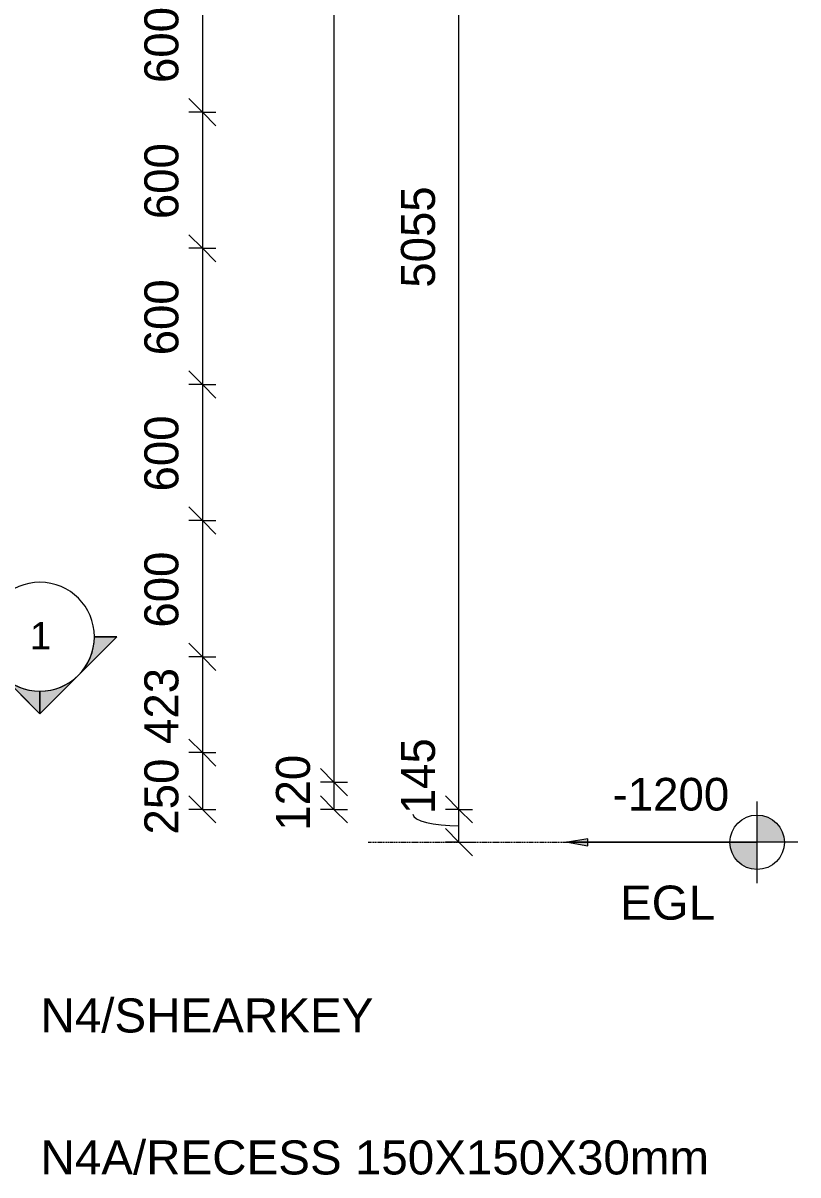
# Model space of a CAD drawing. Header units: millimetres. Extents: x -12535 to 7900, y -3006 to 13189.
# Drawn here: x -2420 to 995, y -3006 to 2070 of the extents above; entities that cross this region are included whole.
import ezdxf

# ---------------------------------------------------------------- set-up
doc = ezdxf.new("R2010")
doc.units = ezdxf.units.MM
doc.linetypes.add('Hidden', pattern=[7.14, 4.76, -2.38])
for name, color, linetype, lineweight in [('A-ANNO-DIMS', 211, 'Continuous', 9), ('A-ANNO-DIMS-60', 211, 'Continuous', 9), ('A-DETL-HDLN', 90, 'Hidden', 18), ('G-ANNO-DIMS', 111, 'Continuous', 9), ('G-ANNO-SYMB', 111, 'Continuous', 9), ('G-ANNO-TEXT', 231, 'Continuous', 9)]:
    doc.layers.add(name, color=color, linetype=linetype, lineweight=lineweight)
doc.styles.add('Arial', font='arial.ttf', dxfattribs={"height": 120})
doc.styles.add('Arial_1', font='arial.ttf', dxfattribs={"height": 150})
doc.styles.add('Arial_2', font='arial.ttf', dxfattribs={"height": 144})
doc.styles.add('Nirmala UI Semilight', font='NirmalaS.ttf', dxfattribs={"height": 150})
doc.dimstyles.new('Arrow_Filled_-_2_5_NI_UI', dxfattribs={"dimscale": 304.8, "dimtxt": 157.104592, "dimasz": 0.393701, "dimexe": 0.19685, "dimexo": 0.0625, "dimgap": 0.19685, "dimtad": 1, "dimdec": 4, "dimzin": 0, "dimdsep": 46, "dimtxsty": 'Nirmala UI Semilight', "dimblk1": 'OBLIQUE', "dimblk2": 'OBLIQUE', "dimsah": 1, "dimcen": 0.09, "dimazin": 0, "dimtfac": 1, "dimtdec": 4, "dimtix": 1, "dimtmove": 0, "dimatfit": 3, "dimfxl": 0.19685, "dimfxlon": 1, "dimtvp": 1, "dimtolj": 1, "dimtzin": 0, "dimarcsym": 2})
doc.dimstyles.new('Arrow_Filled_-_2_5_NI_UI_1', dxfattribs={"dimscale": 304.8, "dimtxt": 157.104592, "dimasz": 0.393701, "dimexe": 0.19685, "dimexo": 0.0625, "dimgap": 0.19685, "dimtad": 1, "dimdec": 4, "dimzin": 0, "dimdsep": 46, "dimtxsty": 'Nirmala UI Semilight', "dimblk1": 'OBLIQUE', "dimblk2": 'OBLIQUE', "dimsah": 1, "dimcen": 0.09, "dimazin": 0, "dimtfac": 1, "dimtdec": 4, "dimtix": 1, "dimtmove": 2, "dimatfit": 3, "dimfxl": 0.19685, "dimfxlon": 1, "dimtvp": 1, "dimtolj": 1, "dimtzin": 0, "dimarcsym": 2})
doc.dimstyles.new('Arrow_Filled_-_2_5_NI_UI_2', dxfattribs={"dimscale": 304.8, "dimtxt": 157.104592, "dimasz": 0.393701, "dimexe": 0.19685, "dimexo": 0.0625, "dimgap": 0.19685, "dimtad": 1, "dimdec": 4, "dimzin": 0, "dimdsep": 46, "dimtxsty": 'Nirmala UI Semilight', "dimblk1": 'OBLIQUE', "dimblk2": 'OBLIQUE', "dimsah": 1, "dimcen": 0.09, "dimazin": 0, "dimtfac": 1, "dimtdec": 4, "dimtix": 1, "dimtmove": 1, "dimatfit": 3, "dimfxl": 0.19685, "dimfxlon": 1, "dimtvp": 1, "dimtolj": 1, "dimtzin": 0, "dimarcsym": 2})

# ---------------------------------------------------------------- blocks, each defined once
blk = doc.blocks.new('Detail View - M_Section Head - Filled SHOP DWG-1002450-Elevation Front')
at = {"layer": 'G-ANNO-SYMB'}
h = blk.add_hatch(color=256, dxfattribs=at)
edge = h.paths.add_edge_path()
edge.add_line((-2685.4, -634.4), (-2585.9, -634.4))
edge.add_arc((-2345.9, -634.4), 240, 180, 225)
edge.add_line((-2515.6, -804.1), (-2685.4, -634.4))
h = blk.add_hatch(color=256, dxfattribs=at)
edge = h.paths.add_edge_path()
edge.add_line((-2006.5, -634.4), (-2176.2, -804.1))
edge.add_arc((-2345.9, -634.4), 240, 315, 360)
edge.add_line((-2105.9, -634.4), (-2006.5, -634.4))
h = blk.add_hatch(color=256, dxfattribs=at)
edge = h.paths.add_edge_path()
edge.add_line((-2345.9, -973.8), (-2515.6, -804.1))
edge.add_arc((-2345.9, -634.4), 240, 225, 270)
edge.add_line((-2345.9, -874.4), (-2345.9, -973.8))
h = blk.add_hatch(color=256, dxfattribs=at)
edge = h.paths.add_edge_path()
edge.add_line((-2345.9, -973.8), (-2345.9, -874.4))
edge.add_arc((-2345.9, -634.4), 240, 270, 315)
edge.add_line((-2176.2, -804.1), (-2345.9, -973.8))
for p, q in [((-2345.9, -973.8), (-2685.4, -634.4)), ((-2585.9, -634.4), (-2685.4, -634.4)), ((-2685.4, -634.4), (-2515.6, -804.1)), ((-2585.9, -634.4), (-2685.4, -634.4)), ((-2345.9, -973.8), (-2006.5, -634.4)), ((-2176.2, -804.1), (-2006.5, -634.4)), ((-2105.9, -634.4), (-2006.5, -634.4)), ((-2006.5, -634.4), (-2105.9, -634.4)), ((-2515.6, -804.1), (-2345.9, -973.8)), ((-2345.9, -973.8), (-2176.2, -804.1)), ((-2345.9, -874.4), (-2345.9, -973.8)), ((-2345.9, -973.8), (-2345.9, -874.4))]:
    blk.add_line(p, q, dxfattribs=at)
for start, end in [(360, 180), (180, 360), (180, 225), (315, 0), (225, 270), (270, 315)]:
    blk.add_arc((-2345.9, -634.4), 240, start, end, dxfattribs=at)
blk = doc.blocks.new('DIMBLOCK43-Elevation Front')
at = {"layer": 'A-ANNO-DIMS-60'}
for p, q in [((-1630, 2277.5), (-1690, 2337.5)), ((-1630, 2277.5), (-1690, 2277.5)), ((-1630, 2277.5), (-1630, 1677.5)), ((-1630, 2277.5), (-1570, 2217.5)), ((-1630, 2277.5), (-1570, 2277.5)), ((-1630, 1677.5), (-1690, 1737.5)), ((-1630, 1677.5), (-1690, 1677.5)), ((-1630, 1677.5), (-1570, 1617.5)), ((-1630, 1677.5), (-1570, 1677.5))]:
    blk.add_line(p, q, dxfattribs=at)
at = {"layer": 'A-ANNO-DIMS-60', "color": 0, "insert": (-1885.7, 1806.1), "char_height": 150, "width": 411.328, "attachment_point": 1, "rotation": 90, "line_spacing_factor": 1.142579, "style": 'Nirmala UI Semilight'}
blk.add_mtext('600', dxfattribs=at)
blk = doc.blocks.new('_Oblique')
at = {"color": 0, "linetype": 'ByBlock', "lineweight": -2}
blk.add_line((-0.5, -0.5), (0.5, 0.5), dxfattribs=at)
blk = doc.blocks.new('DIMBLOCK44-Elevation Front')
at = {"layer": 'A-ANNO-DIMS-60'}
for p, q in [((-1630, 1677.5), (-1690, 1737.5)), ((-1630, 1677.5), (-1690, 1677.5)), ((-1630, 1677.5), (-1630, 1077.5)), ((-1630, 1677.5), (-1570, 1617.5)), ((-1630, 1677.5), (-1570, 1677.5)), ((-1630, 1077.5), (-1690, 1137.5)), ((-1630, 1077.5), (-1690, 1077.5)), ((-1630, 1077.5), (-1570, 1017.5)), ((-1630, 1077.5), (-1570, 1077.5))]:
    blk.add_line(p, q, dxfattribs=at)
at = {"layer": 'A-ANNO-DIMS-60', "color": 0, "insert": (-1885.7, 1206.1), "char_height": 150, "width": 411.328, "attachment_point": 1, "rotation": 90, "line_spacing_factor": 1.142579, "style": 'Nirmala UI Semilight'}
blk.add_mtext('600', dxfattribs=at)
blk = doc.blocks.new('DIMBLOCK45-Elevation Front')
at = {"layer": 'A-ANNO-DIMS-60'}
for p, q in [((-1630, 1077.5), (-1690, 1137.5)), ((-1630, 1077.5), (-1690, 1077.5)), ((-1630, 1077.5), (-1630, 477.5)), ((-1630, 1077.5), (-1570, 1017.5)), ((-1630, 1077.5), (-1570, 1077.5)), ((-1630, 477.5), (-1690, 537.5)), ((-1630, 477.5), (-1690, 477.5)), ((-1630, 477.5), (-1570, 417.5)), ((-1630, 477.5), (-1570, 477.5))]:
    blk.add_line(p, q, dxfattribs=at)
at = {"layer": 'A-ANNO-DIMS-60', "color": 0, "insert": (-1885.7, 606.1), "char_height": 150, "width": 411.328, "attachment_point": 1, "rotation": 90, "line_spacing_factor": 1.142579, "style": 'Nirmala UI Semilight'}
blk.add_mtext('600', dxfattribs=at)
blk = doc.blocks.new('DIMBLOCK46-Elevation Front')
at = {"layer": 'A-ANNO-DIMS-60'}
for p, q in [((-1630, 477.5), (-1690, 537.5)), ((-1630, 477.5), (-1690, 477.5)), ((-1630, 477.5), (-1630, -122.5)), ((-1630, 477.5), (-1570, 417.5)), ((-1630, 477.5), (-1570, 477.5)), ((-1630, -122.5), (-1690, -62.5)), ((-1630, -122.5), (-1690, -122.5)), ((-1630, -122.5), (-1570, -182.5)), ((-1630, -122.5), (-1570, -122.5))]:
    blk.add_line(p, q, dxfattribs=at)
at = {"layer": 'A-ANNO-DIMS-60', "color": 0, "insert": (-1885.7, 6.1), "char_height": 150, "width": 411.328, "attachment_point": 1, "rotation": 90, "line_spacing_factor": 1.142579, "style": 'Nirmala UI Semilight'}
blk.add_mtext('600', dxfattribs=at)
blk = doc.blocks.new('DIMBLOCK47-Elevation Front')
at = {"layer": 'A-ANNO-DIMS-60'}
for p, q in [((-1630, -122.5), (-1690, -62.5)), ((-1630, -122.5), (-1690, -122.5)), ((-1630, -122.5), (-1630, -722.5)), ((-1630, -122.5), (-1570, -182.5)), ((-1630, -122.5), (-1570, -122.5)), ((-1630, -722.5), (-1690, -662.5)), ((-1630, -722.5), (-1690, -722.5)), ((-1630, -722.5), (-1570, -782.5)), ((-1630, -722.5), (-1570, -722.5))]:
    blk.add_line(p, q, dxfattribs=at)
at = {"layer": 'A-ANNO-DIMS-60', "color": 0, "insert": (-1885.7, -593.9), "char_height": 150, "width": 411.328, "attachment_point": 1, "rotation": 90, "line_spacing_factor": 1.142579, "style": 'Nirmala UI Semilight'}
blk.add_mtext('600', dxfattribs=at)
blk = doc.blocks.new('DIMBLOCK48-Elevation Front')
at = {"layer": 'A-ANNO-DIMS-60'}
for p, q in [((-1630, -722.5), (-1690, -662.5)), ((-1630, -722.5), (-1690, -722.5)), ((-1630, -722.5), (-1630, -1145)), ((-1630, -722.5), (-1570, -782.5)), ((-1630, -722.5), (-1570, -722.5)), ((-1630, -1145), (-1690, -1085)), ((-1630, -1145), (-1690, -1145)), ((-1630, -1145), (-1570, -1205)), ((-1630, -1145), (-1570, -1145))]:
    blk.add_line(p, q, dxfattribs=at)
at = {"layer": 'A-ANNO-DIMS-60', "color": 0, "insert": (-1885.7, -1106.6), "char_height": 150, "width": 414.756, "attachment_point": 1, "rotation": 90, "line_spacing_factor": 1.142579, "style": 'Nirmala UI Semilight'}
blk.add_mtext('423', dxfattribs=at)
blk = doc.blocks.new('DIMBLOCK49-Elevation Front')
at = {"layer": 'A-ANNO-DIMS-60'}
for p, q in [((-1630, -1145), (-1690, -1085)), ((-1630, -1145), (-1690, -1145)), ((-1630, -1145), (-1630, -1395)), ((-1630, -1145), (-1570, -1205)), ((-1630, -1145), (-1570, -1145)), ((-1630, -1395), (-1690, -1335)), ((-1630, -1395), (-1690, -1395)), ((-1630, -1395), (-1570, -1455)), ((-1630, -1395), (-1570, -1395))]:
    blk.add_line(p, q, dxfattribs=at)
at = {"layer": 'A-ANNO-DIMS-60', "color": 0, "insert": (-1885.7, -1506), "char_height": 150, "width": 411.328, "attachment_point": 1, "rotation": 90, "line_spacing_factor": 1.142579, "style": 'Nirmala UI Semilight'}
blk.add_mtext('250', dxfattribs=at)
blk = doc.blocks.new('DIMBLOCK51-Elevation Front')
at = {"layer": 'A-ANNO-DIMS-60'}
for p, q in [((-1050, 7580), (-1110, 7640)), ((-1050, 7580), (-1110, 7580)), ((-1050, 7580), (-1050, -1275)), ((-1050, 7580), (-990, 7520)), ((-1050, 7580), (-990, 7580)), ((-1050, -1275), (-1110, -1215)), ((-1050, -1275), (-1110, -1275)), ((-1050, -1275), (-990, -1335)), ((-1050, -1275), (-990, -1275))]:
    blk.add_line(p, q, dxfattribs=at)
at = {"layer": 'A-ANNO-DIMS-60', "color": 0, "insert": (-1305.7, 2382.7), "char_height": 150, "width": 1847.55, "attachment_point": 1, "rotation": 90, "line_spacing_factor": 1.142579, "style": 'Nirmala UI Semilight'}
blk.add_mtext('T8@200mm C/C', dxfattribs=at)
blk = doc.blocks.new('DIMBLOCK52-Elevation Front')
at = {"layer": 'A-ANNO-DIMS-60'}
for p, q in [((-1050, -1275), (-1110, -1215)), ((-1050, -1275), (-1110, -1275)), ((-1050, -1275), (-1050, -1395)), ((-1050, -1275), (-990, -1335)), ((-1050, -1275), (-990, -1275)), ((-1050, -1395), (-1110, -1335)), ((-1050, -1395), (-1110, -1395)), ((-1050, -1395), (-990, -1455)), ((-1050, -1395), (-990, -1395))]:
    blk.add_line(p, q, dxfattribs=at)
at = {"layer": 'A-ANNO-DIMS-60', "color": 0, "insert": (-1305.7, -1489.2), "char_height": 150, "width": 370.196, "attachment_point": 1, "rotation": 90, "line_spacing_factor": 1.142579, "style": 'Nirmala UI Semilight'}
blk.add_mtext('120', dxfattribs=at)
blk = doc.blocks.new('Spot Elevations - M_Spot Elevation - Target Filled-10609-Elevation Front')
at = {"layer": 'G-ANNO-DIMS'}
h = blk.add_hatch(color=256, dxfattribs=at)
edge = h.paths.add_edge_path()
edge.add_line((647.1, 7660), (767.1, 7660))
edge.add_arc((647.1, 7660), 120, 0, 90)
edge.add_line((647.1, 7780), (647.1, 7660))
h = blk.add_hatch(color=256, dxfattribs=at)
edge = h.paths.add_edge_path()
edge.add_line((647.1, 7660), (527.1, 7660))
edge.add_arc((647.1, 7660), 120, 180, 270)
edge.add_line((647.1, 7540), (647.1, 7660))
for p, q in [((647.1, 7480), (647.1, 7840)), ((827.1, 7660), (-192.9, 7660))]:
    blk.add_line(p, q, dxfattribs=at)
blk.add_circle((647.1, 7660), 120, dxfattribs=at)
blk = doc.blocks.new('DIMBLOCK81-Elevation Front')
at = {"layer": 'A-ANNO-DIMS-60'}
for p, q in [((-499.1, -1395), (-559.1, -1335)), ((-499.1, -1395), (-559.1, -1395)), ((-499.1, -1540), (-499.1, -1395)), ((-499.1, -1395), (-439.1, -1455)), ((-499.1, -1395), (-439.1, -1395)), ((-499.1, -1540), (-559.1, -1480)), ((-499.1, -1540), (-559.1, -1540)), ((-499.1, -1540), (-439.1, -1600)), ((-499.1, -1540), (-439.1, -1540))]:
    blk.add_line(p, q, dxfattribs=at)
blk.add_ellipse((-499.1, -1416.3), major_axis=(-202.8, 0), ratio=0.252667, start_param=0, end_param=1.570796, dxfattribs=at)
at = {"layer": 'A-ANNO-DIMS-60', "color": 0, "insert": (-754.8, -1416.3), "char_height": 150, "width": 373.623, "attachment_point": 1, "rotation": 90, "line_spacing_factor": 1.142579, "style": 'Nirmala UI Semilight'}
blk.add_mtext('145', dxfattribs=at)
blk = doc.blocks.new('DIMBLOCK82-Elevation Front')
at = {"layer": 'A-ANNO-DIMS-60'}
for p, q in [((-499.1, 3660), (-559.1, 3720)), ((-499.1, 3660), (-559.1, 3660)), ((-499.1, -1395), (-499.1, 3660)), ((-499.1, 3660), (-439.1, 3600)), ((-499.1, 3660), (-439.1, 3660)), ((-499.1, -1395), (-559.1, -1335)), ((-499.1, -1395), (-559.1, -1395)), ((-499.1, -1395), (-439.1, -1455)), ((-499.1, -1395), (-439.1, -1395))]:
    blk.add_line(p, q, dxfattribs=at)
at = {"layer": 'A-ANNO-DIMS-60', "color": 0, "insert": (-754.8, 904), "char_height": 150, "width": 548.438, "attachment_point": 1, "rotation": 90, "line_spacing_factor": 1.142579, "style": 'Nirmala UI Semilight'}
blk.add_mtext('5055', dxfattribs=at)

msp = doc.modelspace()

# ---------------------------------------------------------------- hatches: boundary and pattern name
at = {"layer": 'G-ANNO-DIMS'}
msp.add_hatch(color=256, dxfattribs=at).paths.add_polyline_path([(-21.30102, -1540), (68.69898, -1555.86943), (68.69898, -1524.13057)])

# ---------------------------------------------------------------- linework, layer by layer
at = {"layer": 'A-DETL-HDLN'}
msp.add_line((-898.80383, -1540), (761.19617, -1540), dxfattribs=at)
at = {"layer": 'G-ANNO-DIMS'}
for p, q in [((68.69898, -1524.13057), (-21.30102, -1540)), ((-21.30102, -1540), (68.69898, -1555.86943)), ((-21.30102, -1540), (373.80131, -1540)), ((68.69898, -1555.86943), (68.69898, -1524.13057)), ((373.80131, -1540), (814.84577, -1540))]:
    msp.add_line(p, q, dxfattribs=at)

# ---------------------------------------------------------------- block references
msp.add_blockref('Spot Elevations - M_Spot Elevation - Target Filled-10609-Elevation Front', (167.78399, -9200), dxfattribs=at)
at = {"layer": 'G-ANNO-SYMB'}
msp.add_blockref('Detail View - M_Section Head - Filled SHOP DWG-1002450-Elevation Front', (0, 0), dxfattribs=at)

# ---------------------------------------------------------------- texts
at = {"layer": 'G-ANNO-SYMB', "insert": (-2389.96872, -569.80338), "char_height": 120, "width": 115.443, "attachment_point": 1, "style": 'Arial'}
msp.add_mtext('1', dxfattribs=at)
at = {"layer": 'G-ANNO-TEXT', "color": 7, "char_height": 150, "attachment_point": 1, "style": 'Arial_1'}
for s, insert, width in [('EGL', (210.38003, -1730.97693), 505.063125), ('N4/SHEARKEY', (-2343.44906, -2228.27844), 1770.126), ('N4A/RECESS 150X150X30mm', (-2343.44906, -2853.98984), 3559.4925)]:
    msp.add_mtext(s, dxfattribs=dict(at, insert=insert, width=width))

# ---------------------------------------------------------------- dimensions: what is measured, and where the dimension line sits
at = {"layer": 'A-ANNO-DIMS'}
dim = msp.add_linear_dim(base=(-1049.97292, -1275), p1=(-1109.97292, 7580), p2=(-1109.97292, -1275), angle=90, text='T8@200mm C/C', dimstyle='Arrow_Filled_-_2_5_NI_UI', override={"dimpost": '<>', "dimfxl": 8855}, dxfattribs=at)
dim.commit()
dim.dimension.update_dxf_attribs({"geometry": 'DIMBLOCK51-Elevation Front', "text_midpoint": (-1198.67584, 3152.5)})
for base, p1, p2, override, picture, middle in [((-499.07609, 3660), (-559.07609, -1395), (-559.07609, 3660), {"dimpost": '<>', "dimfxl": 5055}, 'DIMBLOCK82-Elevation Front', (-636.58655, 1132.5)), ((-1629.97292, 1677.5), (-1689.97292, 2277.5), (-1689.97292, 1677.5), {"dimpost": '<>', "dimfxl": 600}, 'DIMBLOCK43-Elevation Front', (-1767.53568, 1977.5)), ((-1629.97292, 1077.5), (-1689.97292, 1677.5), (-1689.97292, 1077.5), {"dimpost": '<>', "dimfxl": 600}, 'DIMBLOCK44-Elevation Front', (-1767.53568, 1377.5)), ((-1629.97292, 477.5), (-1689.97292, 1077.5), (-1689.97292, 477.5), {"dimpost": '<>', "dimfxl": 600}, 'DIMBLOCK45-Elevation Front', (-1767.53568, 777.5)), ((-1629.97292, -122.5), (-1689.97292, 477.5), (-1689.97292, -122.5), {"dimpost": '<>', "dimfxl": 600}, 'DIMBLOCK46-Elevation Front', (-1767.53568, 177.5)), ((-1629.97292, -722.5), (-1689.97292, -122.5), (-1689.97292, -722.5), {"dimpost": '<>', "dimfxl": 600}, 'DIMBLOCK47-Elevation Front', (-1767.53568, -422.5)), ((-1629.97292, -1145), (-1689.97292, -722.5), (-1689.97292, -1145), {"dimpost": '<>', "dimfxl": 422.5}, 'DIMBLOCK48-Elevation Front', (-1767.53568, -933.75)), ((-1049.97292, -1395), (-1109.97292, -1275), (-1109.97292, -1395), {"dimpost": '<>', "dimfxl": 120}, 'DIMBLOCK52-Elevation Front', (-1187.90179, -1335))]:
    dim = msp.add_linear_dim(base=base, p1=p1, p2=p2, angle=90, dimstyle='Arrow_Filled_-_2_5_NI_UI', override=override, dxfattribs=at)
    dim.commit()
    dim.dimension.update_dxf_attribs({"geometry": picture, "text_midpoint": middle})
for base, p1, p2, dimstyle, override, picture, middle in [((-499.07609, -1395), (-559.07609, -1540), (-559.07609, -1395), 'Arrow_Filled_-_2_5_NI_UI_2', {"dimpost": '<>', "dimfxl": 145}, 'DIMBLOCK81-Elevation Front', (-654.77924, -1229.44187)), ((-1629.97292, -1394.99023), (-1689.97292, -1145), (-1689.97292, -1394.99023), 'Arrow_Filled_-_2_5_NI_UI_1', {"dimpost": '<>', "dimfxl": 249.990234}, 'DIMBLOCK49-Elevation Front', (-1785.67607, -1300.37074))]:
    dim = msp.add_linear_dim(base=base, p1=p1, p2=p2, angle=90, dimstyle=dimstyle, override=override, dxfattribs=at)
    dim.commit()
    dim.dimension.update_dxf_attribs({"geometry": picture, "text_midpoint": middle, "dimtype": 160, "text_rotation": 90})

# ---------------------------------------------------------------- next in the draw order: texts
at = {"layer": 'G-ANNO-DIMS', "insert": (177.4788, -1256.27413), "char_height": 144, "width": 615.2807198, "attachment_point": 1, "line_spacing_factor": 0.941778, "style": 'Arial_2', "bg_fill": 3, "box_fill_scale": 0, "bg_fill_color": 256, "bg_fill_true_color": 3254780160, "bg_fill_transparency": 256}
msp.add_mtext('-1200', dxfattribs=at)

doc.saveas('drawing.dxf')
